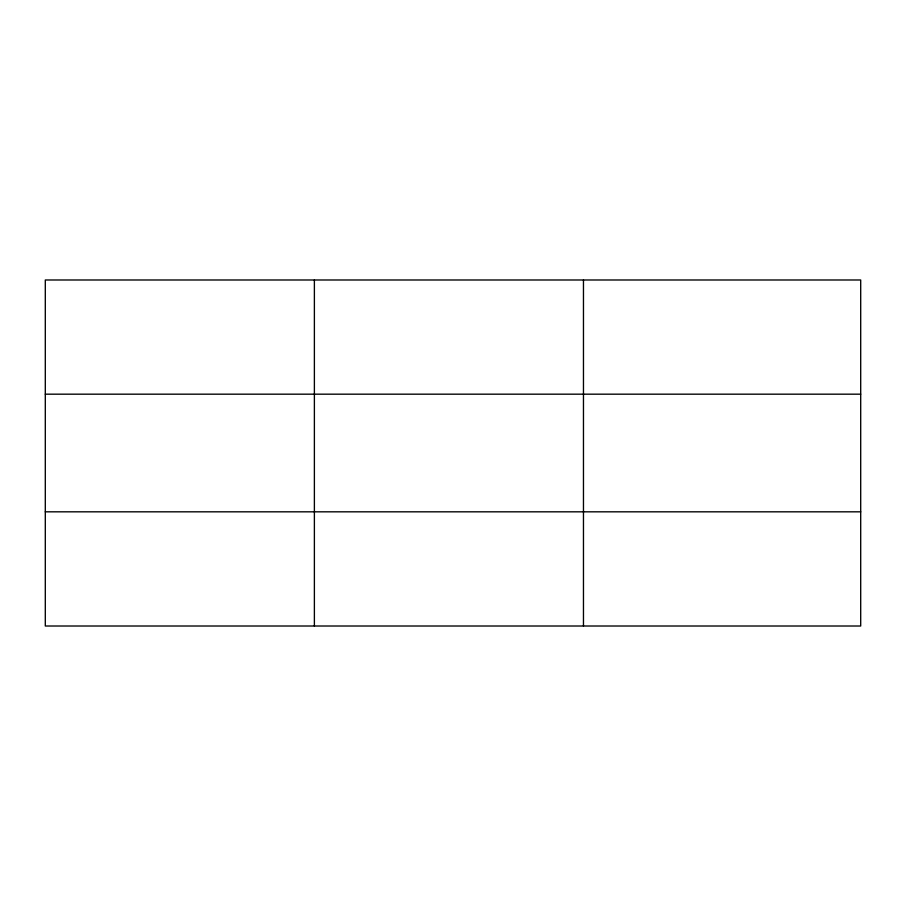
<?xml version="1.0" encoding="UTF-8"?>
<svg xmlns="http://www.w3.org/2000/svg" width="906" height="906" viewBox="0 0 906 906"><rect width="100%" height="100%" fill="white"/><g stroke="black" fill="none" stroke-linecap="round" stroke-linejoin="round"><path stroke-width="1.36" d="M314.382 279.988L314.382 626.012M583.464 279.988L583.464 626.012M860.7 511.822L860.7 626.012L45.3 626.012L45.3 279.988L860.7 279.988L860.7 511.822L45.3 511.822M45.3 394.178L860.7 394.178"/></g></svg>
